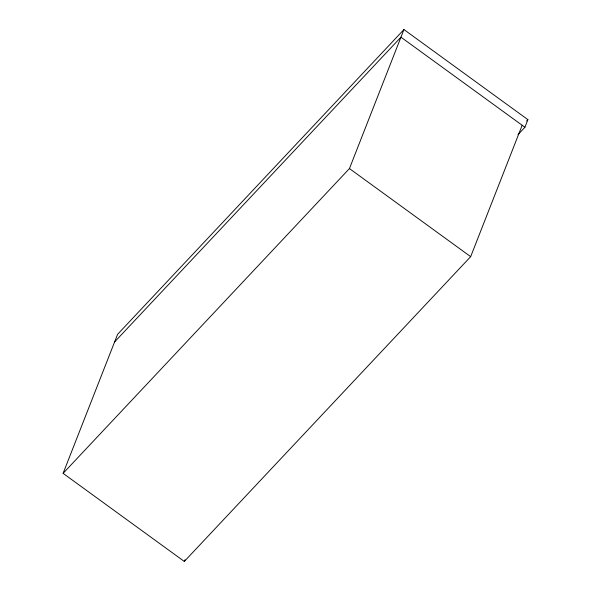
<?xml version="1.0" encoding="UTF-8"?>
<svg xmlns="http://www.w3.org/2000/svg" width="591" height="591" viewBox="0 0 591 591"><rect width="100%" height="100%" fill="white"/><g stroke="black" fill="none" stroke-linecap="round" stroke-linejoin="round"><path stroke-width="0.89" d="M522.163 125.262L470.665 256.664L184.311 561.45L63.097 473.354L117.579 334.336L403.934 29.55L527.903 119.648L524.919 127.264L517.967 134.667M184.311 561.45L184.983 559.729M63.097 473.354L349.451 168.568L403.934 29.55M114.595 341.96L400.949 37.167L524.919 127.264M526.64 120.992L527.903 119.648M349.451 168.568L470.665 256.664"/></g></svg>
